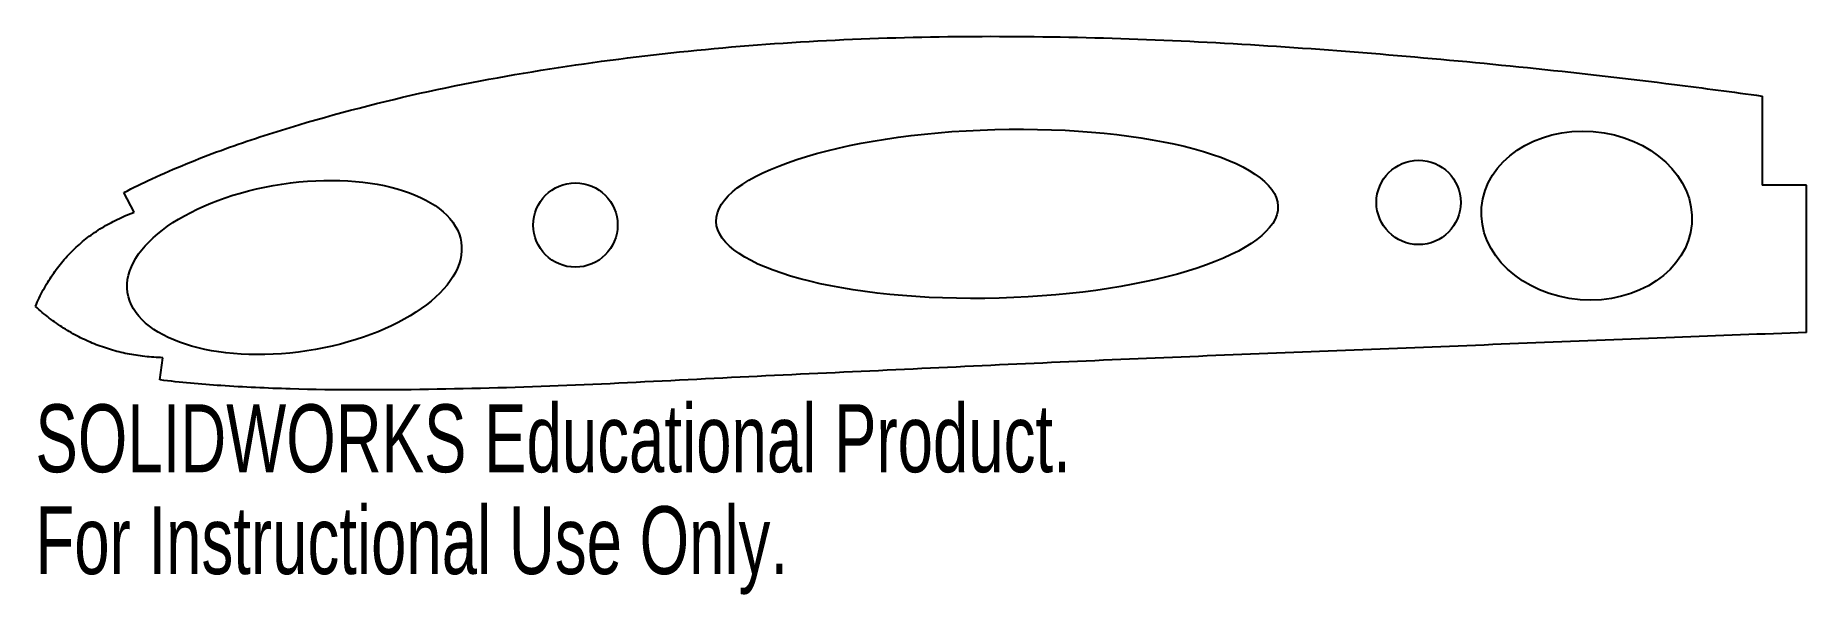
# Model space of a CAD drawing. Header units: millimetres. Extents: x 2 to 128, y -20 to 20.
import ezdxf

# ---------------------------------------------------------------- set-up
doc = ezdxf.new("R2010")
doc.units = ezdxf.units.MM
doc.styles.add('SLDTEXTSTYLE0', font='TXT', dxfattribs={"width": 0.7})

msp = doc.modelspace()

# ---------------------------------------------------------------- linework, layer by layer
at = {"color": 7, "linetype": 'Continuous', "lineweight": 25}
for p, q in [((124.44, 15.21), (124.44, 8.86)), ((127.61, 8.86), (124.44, 8.86)), ((127.61, -1.62), (127.61, 8.86)), ((8.59, 6.94), (7.87, 8.35)), ((10.43, -4.99), (10.64, -3.41))]:
    msp.add_line(p, q, dxfattribs=at)
for centre in [(100, 7.64), (40, 6.03)]:
    msp.add_circle(centre, 3, dxfattribs=at)
for centre, major_axis, ratio in [((70, 6.83), (-19.99, -0.54), 0.300108), ((111.96, 6.7), (-7.48, 0.59), 0.8), ((20, 3.01), (-11.87, -1.79), 0.5)]:
    msp.add_ellipse(centre, major_axis=major_axis, ratio=ratio, dxfattribs=at)
for points, knots in [([(7.87, 8.35), (8.52, 8.69), (10.8, 9.79), (14.71, 11.39), (21.27, 13.53), (29.47, 15.66), (39.36, 17.42), (49.23, 18.62), (62.37, 19.53), (78.82, 19.52), (98.53, 18.23), (113.74, 16.64), (122.36, 15.5), (124.44, 15.21)], [0.1839686, 0.1839686, 0.1839686, 0.1839686, 0.1893995, 0.2026173, 0.2154944, 0.2407493, 0.2655932, 0.2902168, 0.3147189, 0.3636039, 0.4125795, 0.4617329, 0.4773508, 0.4773508, 0.4773508, 0.4773508]), ([(127.61, -1.62), (124.47, -1.73), (114.77, -2.09), (98.5, -2.77), (78.8, -3.51), (62.38, -4.3), (49.25, -4.91), (39.4, -5.44), (29.55, -5.71), (21.34, -5.74), (14.96, -5.44), (11.88, -5.18), (10.43, -4.99)], [0.6983291, 0.6983291, 0.6983291, 0.6983291, 0.7216951, 0.7706188, 0.8195426, 0.8684789, 0.8929494, 0.9174199, 0.9418718, 0.9663143, 0.9785496, 0.9893753, 0.9893753, 0.9893753, 0.9893753])]:
    msp.add_open_spline(points, degree=3, knots=knots, dxfattribs=at)
for points in [[(1.57, 0.24), (3.64, 5.1), (8.59, 6.94)], [(10.64, -3.41), (5.42, -3.28), (1.57, 0.24)]]:
    msp.add_open_spline(points, degree=2, dxfattribs=at)

# ---------------------------------------------------------------- texts
at = {"color": 7, "linetype": 'Continuous', "char_height": 4.8336, "attachment_point": 1, "style": 'SLDTEXTSTYLE0'}
for s, insert in [('SOLIDWORKS Educational Product.', (1.57, -6.73)), ('For Instructional Use Only.', (1.57, -13.98))]:
    msp.add_mtext(s, dxfattribs=dict(at, insert=insert))

doc.saveas('drawing.dxf')
